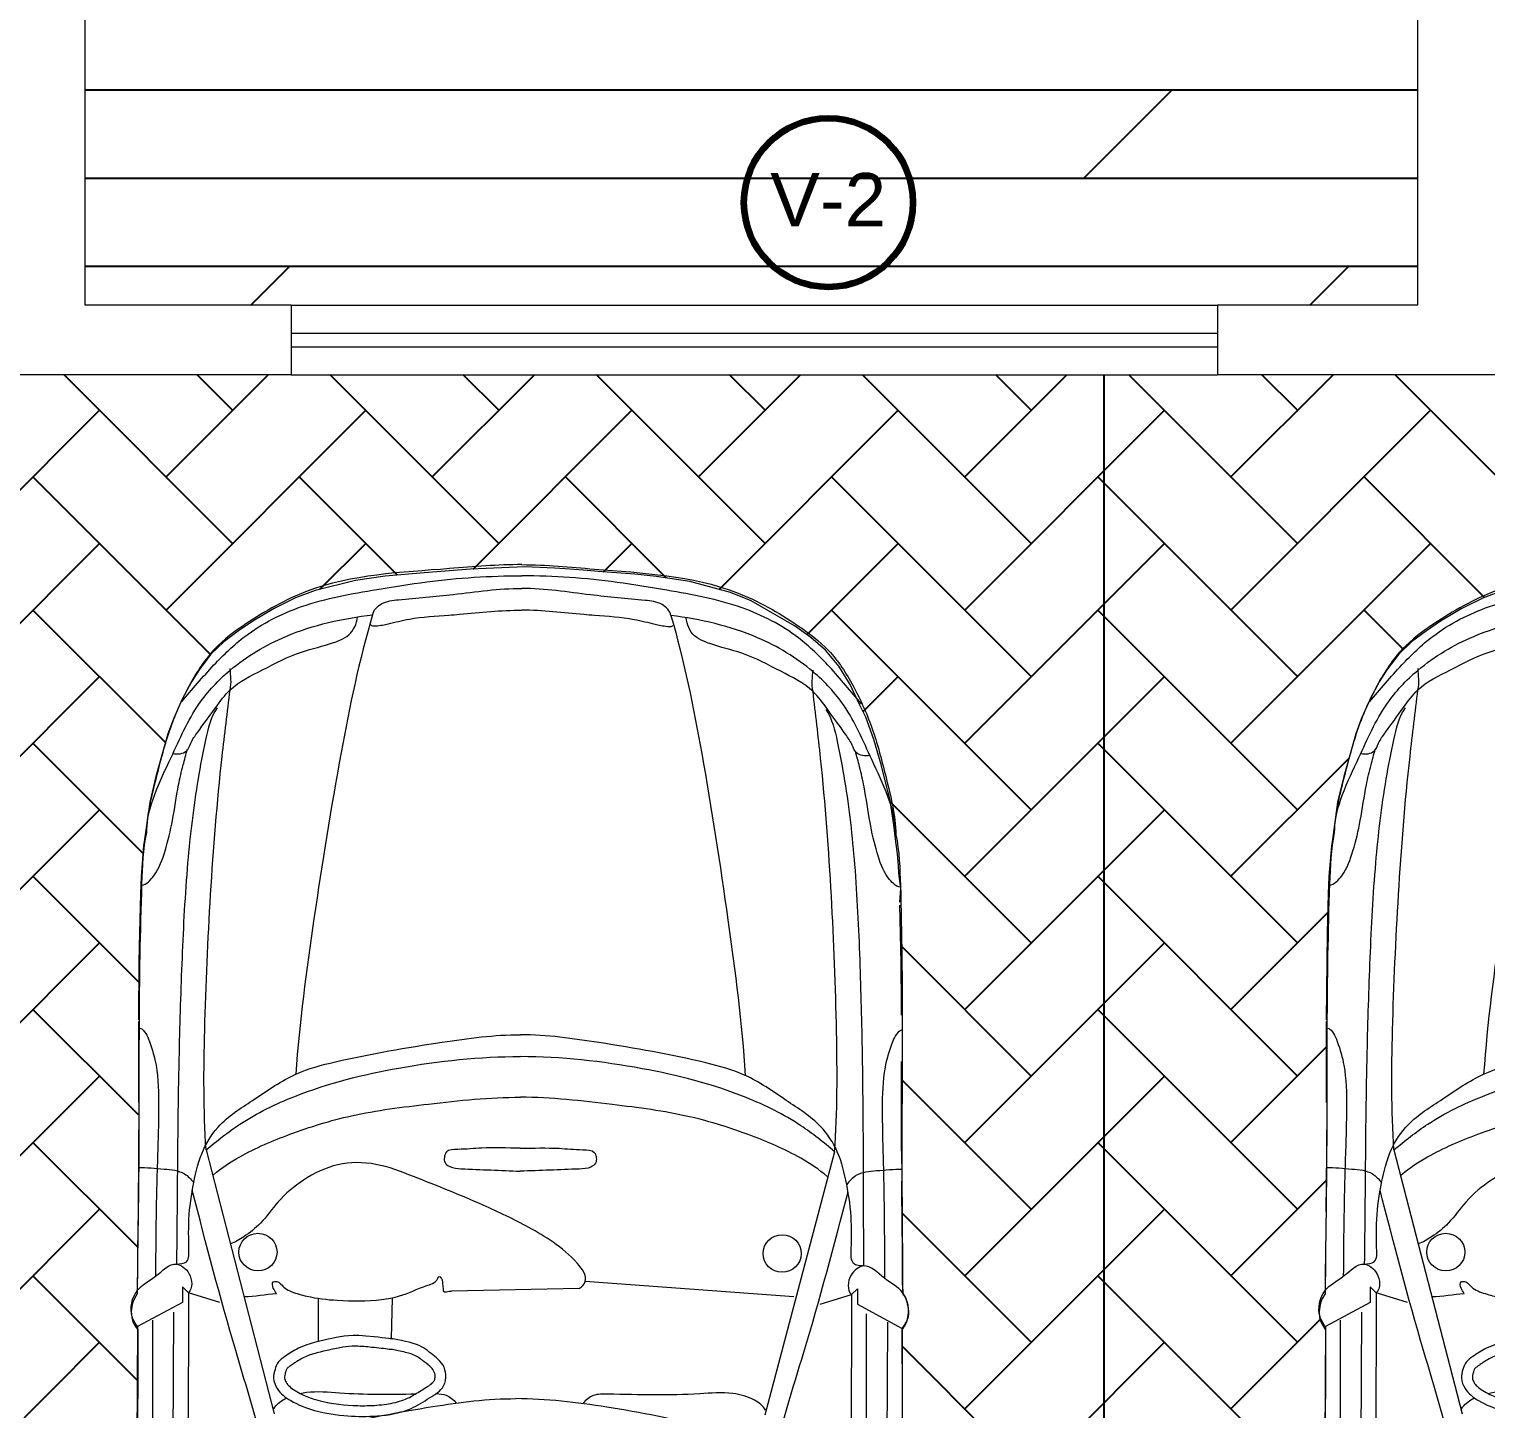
# Model space of a CAD drawing. Header units: millimetres. Extents: x 2204.1 to 2242.3, y 1175.1 to 1221.8.
# Drawn here: x 2213.824 to 2216.969, y 1192.257 to 1195.235 of the extents above; entities that cross this region are included whole.
import ezdxf
from ezdxf.enums import TextEntityAlignment as Align

# ---------------------------------------------------------------- set-up
doc = ezdxf.new("R2010")
doc.units = ezdxf.units.MM
doc.linetypes.add('HIDDEN2', pattern=[0.1875, 0.125, -0.0625])
for name, color, linetype, lineweight in [('01', 1, 'Continuous', 5), ('mobiliario', 2, 'Continuous', 18), ('MURO ALTO', 6, 'Continuous', 18), ('MURO BAJO', 3, 'Continuous', 18), ('VIDRIOS', 124, 'Continuous', 18)]:
    doc.layers.add(name, color=color, linetype=linetype, lineweight=lineweight)
doc.layers.add('muros', color=1, linetype='Continuous')
doc.layers.add('Textura LINEAS', color=253, linetype='HIDDEN2')
doc.styles.add('ROMAND', font='arial.ttf')
doc.styles.get("Standard").update_dxf_attribs({"font": 'arial.ttf'})
doc.dimstyles.new('ARVIM', dxfattribs={"dimscale": 0.12, "dimtxt": 1, "dimasz": 1.25, "dimexe": 0.8, "dimexo": 1, "dimtad": 2, "dimtih": 1, "dimtoh": 1, "dimzin": 4, "dimdsep": 46, "dimtxsty": 'ROMAND', "dimblk": 'ARCHTICK', "dimcen": 0, "dimdle": 1, "dimclrd": 1, "dimclre": 1, "dimclrt": 251, "dimadec": 0, "dimazin": 0, "dimtfac": 1, "dimtix": 1, "dimtmove": 0, "dimatfit": 3, "dimldrblk": 'ARCHTICK', "dimfxl": 1, "dimarcsym": 0})

# ---------------------------------------------------------------- blocks, each defined once
blk = doc.blocks.new('audi a4 p')
at = {"color": 0}
for p, q in [((-0.9039, 0.7586), (-0.8495, 0.8592)), ((-0.8495, 0.8592), (1.2533, 0.8665)), ((-0.864, 0.8261), (0.4209, 0.8224)), ((-0.9255, 0.7452), (-0.9387, 0.7586)), ((-0.9387, 0.7586), (-0.9039, 0.7586)), ((-0.8821, 0.7783), (0.1313, 0.7819)), ((-0.9255, 0.7452), (-0.0605, 0.7452)), ((-0.9039, 0.6747), (-0.9255, 0.7452)), ((-1.2465, 0.7063), (-0.654, 0.5515)), ((-0.9198, 0.6157), (-0.9534, 0.1468)), ((-0.9377, 0.1331), (-0.931, -0.1537)), ((-0.8237, -0.2885), (-0.9145, -0.2865)), ((-0.8177, -0.4527), (-0.9145, -0.4527)), ((-1.2465, -0.7063), (-0.654, -0.5515)), ((-0.9039, -0.6747), (-0.9255, -0.7452)), ((-0.9255, -0.7452), (-0.9387, -0.7586)), ((-0.9255, -0.7452), (-0.0605, -0.7452)), ((-0.9387, -0.7586), (-0.9039, -0.7586)), ((-0.9039, -0.7586), (-0.8495, -0.8592)), ((-0.8821, -0.7783), (0.1313, -0.7819)), ((-0.864, -0.8261), (0.4209, -0.8224)), ((-0.8495, -0.8592), (1.2533, -0.8665))]:
    blk.add_line(p, q, dxfattribs=at)
for centre in [(-1.0174, 0.5892), (-1.0174, -0.5892)]:
    blk.add_ellipse(centre, major_axis=(0, 0.0429), ratio=0.983266, start_param=4.712389, end_param=10.995574, dxfattribs=at)
for points, knots in [([(-1.8411, 0.8532), (-1.843, 0.8416), (-1.8694, 0.8165), (-1.9208, 0.7984), (-1.9903, 0.782), (-2.0554, 0.7736), (-2.1086, 0.7613), (-2.1351, 0.7539), (-2.1469, 0.7508)], [0, 0, 0, 0, 0.034703, 0.0959761, 0.1659336, 0.2471559, 0.2929944, 0.3295918, 0.3295918, 0.3295918, 0.3295918]), ([(-1.9593, 0.8424), (-1.9217, 0.85), (-1.7753, 0.8558), (-1.5245, 0.8588), (-1.2194, 0.8565), (-1.0219, 0.8597), (-0.9301, 0.8603)], [0, 0, 0, 0, 0.114897, 0.437061, 0.754269, 1.029686, 1.029686, 1.029686, 1.029686]), ([(-1.5202, 0.8558), (-1.5153, 0.8445), (-1.4829, 0.8308), (-1.4252, 0.8142), (-1.3261, 0.8122), (-1.1692, 0.818), (-1.0421, 0.8191), (-0.9624, 0.8193)], [0, 0, 0, 0, 0.0364992, 0.0923739, 0.1867837, 0.3273982, 0.5667068, 0.5667068, 0.5667068, 0.5667068]), ([(-1.207, 0.8588), (-1.2068, 0.8394), (-1.2038, 0.8054), (-1.1999, 0.7571), (-1.1805, 0.7402), (-1.1729, 0.7338)], [0, 0, 0, 0, 1.462159, 2.651105, 3.386321, 3.386321, 3.386321, 3.386321]), ([(-0.8495, 0.8592), (-0.8561, 0.8642), (-0.8806, 0.8796), (-0.9352, 0.8679), (-0.9583, 0.8181), (-1.0022, 0.779), (-0.9697, 0.7369), (-0.936, 0.7349), (-0.9255, 0.7452)], [0, 0, 0, 0, 0.024864, 0.0846267, 0.1362471, 0.1900683, 0.2245199, 0.2681841, 0.2681841, 0.2681841, 0.2681841]), ([(-2.5638, 0), (-2.5638, 0.0544), (-2.5483, 0.2153), (-2.5383, 0.4364), (-2.4431, 0.603), (-2.3747, 0.6956), (-2.2904, 0.7497), (-2.1939, 0.7929), (-2.0808, 0.8214), (-2.0025, 0.8415), (-1.9593, 0.8424)], [0, 0, 0, 0, 0.16039, 0.479033, 0.632967, 0.722015, 0.817474, 0.927562, 1.03733, 1.167094, 1.167094, 1.167094, 1.167094]), ([(-1.9593, 0.8424), (-2.0183, 0.8411), (-2.1153, 0.7912), (-2.2431, 0.7372), (-2.3384, 0.6479), (-2.4166, 0.5172), (-2.4421, 0.4019), (-2.4502, 0.3353)], [0, 0, 0, 0, 0.1772572, 0.3124951, 0.4151678, 0.5597243, 0.7575412, 0.7575412, 0.7575412, 0.7575412]), ([(-2.2532, 0.7639), (-2.2814, 0.7403), (-2.3337, 0.6965), (-2.4151, 0.6129), (-2.479, 0.4879), (-2.5039, 0.3456), (-2.5313, 0.181), (-2.5387, 0.0715), (-2.5387, 0)], [0, 0, 0, 0, 0.1095129, 0.2035347, 0.3452507, 0.5161382, 0.6275464, 0.8383798, 0.8383798, 0.8383798, 0.8383798]), ([(-2.1371, 0.7834), (-2.1353, 0.7732), (-2.1369, 0.7516), (-2.164, 0.7432), (-2.1957, 0.7205), (-2.2358, 0.6912), (-2.2923, 0.6505), (-2.3268, 0.5785), (-2.3677, 0.5033), (-2.38, 0.4415), (-2.3938, 0.4062), (-2.4066, 0.3808), (-2.4305, 0.371), (-2.4453, 0.3695)], [0, 0, 0, 0, 0.0304541, 0.0502818, 0.0786089, 0.1479133, 0.1986294, 0.2831705, 0.3780326, 0.4523267, 0.4667809, 0.4902599, 0.5347198, 0.5347198, 0.5347198, 0.5347198]), ([(-2.2402, 0.6841), (-2.2191, 0.6985), (-2.1635, 0.7117), (-2.0478, 0.7335), (-1.8836, 0.7524), (-1.6785, 0.7623), (-1.447, 0.7688), (-1.2177, 0.7709), (-1.0592, 0.7714), (-0.9899, 0.7723)], [0, 0, 0, 0, 0.076148, 0.165903, 0.355672, 0.569871, 0.782325, 1.050047, 1.257936, 1.257936, 1.257936, 1.257936]), ([(-0.9899, 0.7723), (-0.991, 0.7646), (-0.9898, 0.7486), (-1.004, 0.7453), (-1.0087, 0.7444)], [0, 0, 0, 0, 0.02274132, 0.03717479, 0.03717479, 0.03717479, 0.03717479]), ([(-1.0087, 0.7444), (-1.0361, 0.7444), (-1.0913, 0.7471), (-1.1711, 0.7354), (-1.2454, 0.7176), (-1.3144, 0.6721), (-1.3625, 0.5933), (-1.421, 0.5123), (-1.459, 0.367), (-1.4878, 0.1989), (-1.5074, 0.059), (-1.5074, 0)], [0, 0, 0, 0, 0.082256, 0.165174, 0.241383, 0.30939, 0.405348, 0.511507, 0.603349, 0.843635, 1.017671, 1.017671, 1.017671, 1.017671]), ([(0.9721, 0.6897), (0.9562, 0.6775), (0.9206, 0.6527), (0.8443, 0.6376), (0.7596, 0.5997), (0.644, 0.5716), (0.5088, 0.5488), (0.3031, 0.5312), (0.0626, 0.5395), (-0.1671, 0.5374), (-0.3629, 0.5435), (-0.5625, 0.5648), (-0.8317, 0.6525), (-1.0359, 0.7056), (-1.1563, 0.7374)], [0, 0, 0, 0, 0.05975, 0.126928, 0.230034, 0.336675, 0.482225, 0.641324, 0.954906, 1.203173, 1.330375, 1.542773, 1.802261, 2.175545, 2.175545, 2.175545, 2.175545]), ([(-1.2465, 0.7063), (-1.336, 0.7127), (-1.5279, 0.7115), (-1.8226, 0.6992), (-2.0778, 0.68), (-2.2306, 0.6609), (-2.2806, 0.6551)], [0, 0, 0, 0, 0.269375, 0.574535, 0.885339, 1.036319, 1.036319, 1.036319, 1.036319]), ([(-1.2465, 0.7063), (-1.2672, 0.6821), (-1.3159, 0.621), (-1.3863, 0.4771), (-1.4396, 0.264), (-1.4583, 0.0915), (-1.4583, 0)], [0, 0, 0, 0, 0.0947759, 0.2311242, 0.4700259, 0.7400315, 0.7400315, 0.7400315, 0.7400315]), ([(-1.1911, 0.6897), (-1.2066, 0.6716), (-1.2422, 0.6167), (-1.2869, 0.5123), (-1.3311, 0.3708), (-1.3527, 0.196), (-1.367, 0.0691), (-1.367, 0)], [0, 0, 0, 0, 0.0708922, 0.1925846, 0.3348457, 0.5072814, 0.7109928, 0.7109928, 0.7109928, 0.7109928]), ([(-0.6654, 0.5528), (-0.6749, 0.5472), (-0.6928, 0.5238), (-0.7075, 0.4718), (-0.6961, 0.3601), (-0.6996, 0.2589), (-0.7009, 0.1651), (-0.687, 0.1489), (-0.6793, 0.1423)], [0, 0, 0, 0, 0.842998, 2.122875, 3.997599, 9.174838, 10.012722, 10.751336, 10.751336, 10.751336, 10.751336]), ([(-0.5943, 0.5339), (-0.6034, 0.4964), (-0.6368, 0.3857), (-0.6729, 0.205), (-0.6896, 0.0597), (-0.6896, -0.0089)], [0, 0, 0, 0, 0.1139079, 0.3411539, 0.543502, 0.543502, 0.543502, 0.543502]), ([(-2.4502, 0.3353), (-2.3486, 0.3652), (-2.1206, 0.4115), (-1.7759, 0.4653), (-1.5343, 0.4973), (-1.4175, 0.5052)], [0, 0, 0, 0, 0.317374, 0.69576, 1.04714, 1.04714, 1.04714, 1.04714]), ([(-2.4502, 0.3353), (-2.4606, 0.3336), (-2.4803, 0.3142), (-2.4874, 0.2488), (-2.4956, 0.144), (-2.5105, 0.0517), (-2.5105, 0)], [0, 0, 0, 0, 0.0314754, 0.0702057, 0.1915753, 0.3439346, 0.3439346, 0.3439346, 0.3439346]), ([(-2.4283, 0.3397), (-2.4247, 0.3384), (-2.4254, 0.32), (-2.4313, 0.295), (-2.4451, 0.2385), (-2.4483, 0.1855), (-2.4548, 0.1012), (-2.4615, 0.0467), (-2.4615, 0)], [0, 0, 0, 0, 0.0114788, 0.0403472, 0.0875838, 0.1755608, 0.1991501, 0.3369659, 0.3369659, 0.3369659, 0.3369659]), ([(-1.2526, 0), (-1.2526, 0.0291), (-1.2546, 0.0775), (-1.2488, 0.1288), (-1.2497, 0.166), (-1.2318, 0.1715), (-1.2182, 0.1708), (-1.207, 0.1551), (-1.2046, 0.0968), (-1.2023, 0.0443), (-1.2009, 0)], [0, 0, 0, 0, 0.0857277, 0.1381048, 0.1641986, 0.1769751, 0.1890325, 0.2028129, 0.2286049, 0.3592554, 0.3592554, 0.3592554, 0.3592554]), ([(-0.9377, 0.1331), (-0.9403, 0.1396), (-0.9607, 0.1561), (-1.0047, 0.1216), (-1.0408, 0.0785), (-1.0836, 0.0049), (-1.1333, -0.0991), (-1.1784, -0.2149), (-1.2202, -0.3221), (-1.2208, -0.4117), (-1.1835, -0.4865), (-1.1356, -0.5435), (-1.0838, -0.5787), (-1.0541, -0.616), (-1.039, -0.6407), (-1.0359, -0.6513)], [0, 0, 0, 0, 0.527288, 1.647451, 3.487558, 5.099073, 7.968657, 12.238313, 14.475187, 16.613757, 18.744202, 20.639343, 22.223389, 23.452731, 24.286529, 24.286529, 24.286529, 24.286529]), ([(-2.5638, 0), (-2.5638, -0.0544), (-2.5483, -0.2153), (-2.5383, -0.4364), (-2.4431, -0.603), (-2.3747, -0.6956), (-2.2904, -0.7497), (-2.1939, -0.7929), (-2.0808, -0.8214), (-2.0025, -0.8415), (-1.9593, -0.8424)], [0, 0, 0, 0, 0.16039, 0.479033, 0.632967, 0.722015, 0.817474, 0.927562, 1.03733, 1.167094, 1.167094, 1.167094, 1.167094]), ([(-2.2532, -0.7639), (-2.2814, -0.7403), (-2.3337, -0.6965), (-2.4151, -0.6129), (-2.479, -0.4879), (-2.5039, -0.3456), (-2.5313, -0.181), (-2.5387, -0.0715), (-2.5387, 0)], [0, 0, 0, 0, 0.1095129, 0.2035347, 0.3452507, 0.5161382, 0.6275464, 0.8383798, 0.8383798, 0.8383798, 0.8383798]), ([(-2.4502, -0.3353), (-2.4606, -0.3336), (-2.4803, -0.3142), (-2.4874, -0.2488), (-2.4956, -0.144), (-2.5105, -0.0517), (-2.5105, 0)], [0, 0, 0, 0, 0.0314754, 0.0702057, 0.1915753, 0.3439346, 0.3439346, 0.3439346, 0.3439346]), ([(-2.4283, -0.3397), (-2.4247, -0.3384), (-2.4254, -0.32), (-2.4313, -0.295), (-2.4451, -0.2385), (-2.4483, -0.1855), (-2.4548, -0.1012), (-2.4615, -0.0467), (-2.4615, 0)], [0, 0, 0, 0, 0.0114788, 0.0403472, 0.0875838, 0.1755608, 0.1991501, 0.3369659, 0.3369659, 0.3369659, 0.3369659]), ([(-1.0087, -0.7444), (-1.0361, -0.7444), (-1.0913, -0.7471), (-1.1711, -0.7354), (-1.2454, -0.7176), (-1.3144, -0.6721), (-1.3625, -0.5933), (-1.421, -0.5123), (-1.459, -0.367), (-1.4878, -0.1989), (-1.5074, -0.059), (-1.5074, 0)], [0, 0, 0, 0, 0.082256, 0.165174, 0.241383, 0.30939, 0.405348, 0.511507, 0.603349, 0.843635, 1.017671, 1.017671, 1.017671, 1.017671]), ([(-1.2465, -0.7063), (-1.2672, -0.6821), (-1.3159, -0.621), (-1.3863, -0.4771), (-1.4396, -0.264), (-1.4583, -0.0915), (-1.4583, 0)], [0, 0, 0, 0, 0.0947759, 0.2311242, 0.4700259, 0.7400315, 0.7400315, 0.7400315, 0.7400315]), ([(-1.1911, -0.6897), (-1.2066, -0.6716), (-1.2422, -0.6167), (-1.2869, -0.5123), (-1.3311, -0.3708), (-1.3527, -0.196), (-1.367, -0.0691), (-1.367, 0)], [0, 0, 0, 0, 0.0708922, 0.1925846, 0.3348457, 0.5072814, 0.7109928, 0.7109928, 0.7109928, 0.7109928]), ([(-1.2526, 0), (-1.2526, -0.0291), (-1.2546, -0.0775), (-1.2488, -0.1288), (-1.2497, -0.166), (-1.2318, -0.1715), (-1.2182, -0.1708), (-1.207, -0.1551), (-1.2046, -0.0968), (-1.2023, -0.0443), (-1.2009, 0)], [0, 0, 0, 0, 0.0857277, 0.1381048, 0.1641986, 0.1769751, 0.1890325, 0.2028129, 0.2286049, 0.3592554, 0.3592554, 0.3592554, 0.3592554]), ([(-0.5943, -0.5339), (-0.6034, -0.4964), (-0.637, -0.3858), (-0.6709, -0.2107), (-0.6896, -0.0716), (-0.6896, -0.0089)], [0, 0, 0, 0, 0.1139079, 0.3411539, 0.5260188, 0.5260188, 0.5260188, 0.5260188]), ([(-0.9246, -0.5473), (-0.9285, -0.5498), (-0.9348, -0.555), (-0.9508, -0.5585), (-0.9518, -0.5492), (-0.9506, -0.543), (-0.9448, -0.5358), (-0.9348, -0.5277), (-0.9259, -0.5073), (-0.9148, -0.4685), (-0.9075, -0.4005), (-0.9077, -0.3303), (-0.9192, -0.2625), (-0.9408, -0.2221), (-0.9488, -0.1891), (-0.9654, -0.1821), (-0.9599, -0.1768), (-0.9536, -0.1736), (-0.945, -0.1745), (-0.9379, -0.1721), (-0.9257, -0.1747), (-0.9309, -0.16), (-0.931, -0.1537)], [0, 0, 0, 0, 0.0138597, 0.0278304, 0.0329137, 0.0379971, 0.0465756, 0.0592704, 0.0762214, 0.1105991, 0.1789801, 0.2766959, 0.3173629, 0.3800771, 0.4110544, 0.4160421, 0.4210284, 0.4277212, 0.4387433, 0.4448131, 0.4508005, 0.4694463, 0.4694463, 0.4694463, 0.4694463]), ([(-0.7004, -0.1877), (-0.7003, -0.1799), (-0.6986, -0.1624), (-0.687, -0.1489), (-0.6793, -0.1423)], [9.436432, 9.436432, 9.436432, 9.436432, 10.012722, 10.751336, 10.751336, 10.751336, 10.751336]), ([(-0.8237, -0.2885), (-0.8261, -0.3017), (-0.8143, -0.2291), (-0.7974, -0.2089), (-0.7717, -0.1732), (-0.7424, -0.1637), (-0.7108, -0.1695), (-0.6898, -0.2049), (-0.6593, -0.2508), (-0.6482, -0.3162), (-0.6487, -0.3891), (-0.6581, -0.4558), (-0.6789, -0.5106), (-0.7046, -0.5443), (-0.7325, -0.5553), (-0.753, -0.5507), (-0.7716, -0.5441), (-0.7859, -0.5231), (-0.8109, -0.4874), (-0.8259, -0.4076), (-0.8351, -0.3761), (-0.8214, -0.2758), (-0.8237, -0.2885)], [0, 0, 0, 0, 0.03969, 0.089634, 0.13125, 0.1542862, 0.1797268, 0.2207266, 0.2680991, 0.3447665, 0.4095645, 0.4843001, 0.541515, 0.5817687, 0.6060665, 0.6262474, 0.6436722, 0.6634686, 0.6988791, 0.7758465, 0.8696394, 0.907731, 0.907731, 0.907731, 0.907731]), ([(-0.799, -0.2864), (-0.7983, -0.2826), (-0.7974, -0.2779), (-0.7953, -0.2677), (-0.7941, -0.262), (-0.7905, -0.2468), (-0.7882, -0.2404), (-0.7841, -0.2313), (-0.7823, -0.2285), (-0.7781, -0.2228), (-0.7767, -0.2209), (-0.7708, -0.2131), (-0.7664, -0.2072), (-0.7596, -0.1996), (-0.7571, -0.1972), (-0.7527, -0.1939), (-0.751, -0.1929), (-0.747, -0.1912), (-0.745, -0.1907), (-0.7394, -0.1899), (-0.7355, -0.1902), (-0.7313, -0.1914), (-0.7303, -0.1919), (-0.7278, -0.1932), (-0.726, -0.1947), (-0.7215, -0.1997), (-0.7189, -0.2033), (-0.7135, -0.2117), (-0.7104, -0.2168), (-0.7045, -0.2261), (-0.7017, -0.2305), (-0.6956, -0.2408), (-0.6924, -0.2465), (-0.6871, -0.2577), (-0.6849, -0.2635), (-0.6811, -0.276), (-0.6795, -0.2826), (-0.6756, -0.3028), (-0.6741, -0.3173), (-0.6727, -0.346), (-0.6727, -0.3603), (-0.6749, -0.4034), (-0.6787, -0.4322), (-0.6895, -0.4694), (-0.6933, -0.4796), (-0.7004, -0.4946), (-0.7033, -0.5), (-0.7094, -0.5098), (-0.7126, -0.5142), (-0.7189, -0.5208), (-0.7218, -0.5232), (-0.7281, -0.5269), (-0.7313, -0.5281), (-0.735, -0.5287), (-0.736, -0.5288), (-0.7392, -0.5285), (-0.7413, -0.5281), (-0.746, -0.5269), (-0.7489, -0.5261), (-0.753, -0.5247), (-0.7544, -0.524), (-0.7556, -0.5233), (-0.7557, -0.5232), (-0.7566, -0.5224), (-0.7572, -0.5218), (-0.7591, -0.5194), (-0.7607, -0.5172), (-0.7642, -0.5121), (-0.7659, -0.5097), (-0.769, -0.5052), (-0.7704, -0.503), (-0.7747, -0.4965), (-0.7772, -0.4924), (-0.7815, -0.4841), (-0.7834, -0.4798), (-0.787, -0.4704), (-0.7886, -0.4653), (-0.7931, -0.4499), (-0.7955, -0.4391), (-0.799, -0.4229), (-0.8002, -0.417), (-0.8025, -0.4065), (-0.8034, -0.402), (-0.8057, -0.389), (-0.8066, -0.3808), (-0.8063, -0.3627), (-0.8061, -0.3569), (-0.8052, -0.3449), (-0.8047, -0.3391), (-0.8028, -0.3195), (-0.8007, -0.3028), (-0.7994, -0.2919), (-0.7993, -0.2904), (-0.7991, -0.2884), (-0.7991, -0.2879), (-0.799, -0.2869), (-0.799, -0.2867), (-0.799, -0.2864)], [0.497033, 0.497033, 0.497033, 0.497033, 0.723444, 0.723444, 0.974636, 0.974636, 1.50964, 1.50964, 2.044645, 2.044645, 2.271061, 2.271061, 2.862376, 2.862376, 3.217654, 3.217654, 3.537253, 3.537253, 3.856852, 3.856852, 4.368613, 4.368613, 4.584627, 4.584627, 4.99269, 4.99269, 5.400753, 5.400753, 5.808816, 5.808816, 6.216879, 6.216879, 6.778716, 6.778716, 7.350371, 7.350371, 7.922025, 7.922025, 9.065335, 9.065335, 10.208644, 10.208644, 12.495263, 12.495263, 13.409896, 13.409896, 13.929088, 13.929088, 14.44828, 14.44828, 14.909885, 14.909885, 15.371489, 15.371489, 15.62524, 15.62524, 15.87899, 15.87899, 16.120875, 16.120875, 16.36276, 16.36276, 16.51635, 16.51635, 16.669941, 16.669941, 16.921521, 16.921521, 17.136676, 17.136676, 17.351831, 17.351831, 17.782142, 17.782142, 18.204974, 18.204974, 18.627807, 18.627807, 19.473473, 19.473473, 19.978923, 19.978923, 20.484372, 20.484372, 21.475119, 21.475119, 21.859144, 21.859144, 22.162884, 22.162884, 22.770362, 22.770362, 22.900493, 22.900493, 22.951221, 22.951221, 22.964298, 22.964298, 22.964298, 22.964298]), ([(-0.7002, -0.494), (-0.7013, -0.4892), (-0.7063, -0.4597), (-0.6973, -0.3718), (-0.6986, -0.292), (-0.6997, -0.2339)], [1.749253, 1.749253, 1.749253, 1.749253, 2.122875, 3.997599, 8.307432, 8.307432, 8.307432, 8.307432]), ([(-1.9593, -0.8424), (-2.0183, -0.8411), (-2.1153, -0.7912), (-2.2431, -0.7372), (-2.3384, -0.6479), (-2.4166, -0.5172), (-2.4421, -0.4019), (-2.4502, -0.3353)], [0, 0, 0, 0, 0.1772572, 0.3124951, 0.4151678, 0.5597243, 0.7575412, 0.7575412, 0.7575412, 0.7575412]), ([(-2.4502, -0.3353), (-2.3486, -0.3652), (-2.1206, -0.4115), (-1.7759, -0.4653), (-1.5343, -0.4973), (-1.4175, -0.5052)], [0, 0, 0, 0, 0.317374, 0.69576, 1.04714, 1.04714, 1.04714, 1.04714]), ([(-2.1371, -0.7834), (-2.1353, -0.7732), (-2.1369, -0.7516), (-2.164, -0.7432), (-2.1957, -0.7205), (-2.2358, -0.6912), (-2.2923, -0.6505), (-2.3268, -0.5785), (-2.3677, -0.5033), (-2.38, -0.4415), (-2.3938, -0.4062), (-2.4066, -0.3808), (-2.4305, -0.371), (-2.4453, -0.3695)], [0, 0, 0, 0, 0.0304541, 0.0502818, 0.0786089, 0.1479133, 0.1986294, 0.2831705, 0.3780326, 0.4523267, 0.4667809, 0.4902599, 0.5347198, 0.5347198, 0.5347198, 0.5347198]), ([(-0.6654, -0.5528), (-0.6749, -0.5472), (-0.683, -0.5366), (-0.6891, -0.5251), (-0.6898, -0.5237)], [0, 0, 0, 0, 0.8429982, 0.9626806, 0.9626806, 0.9626806, 0.9626806]), ([(0.9721, -0.6897), (0.9562, -0.6775), (0.9206, -0.6527), (0.8443, -0.6376), (0.7596, -0.5997), (0.644, -0.5716), (0.5088, -0.5488), (0.3031, -0.5312), (0.0626, -0.5395), (-0.1671, -0.5374), (-0.3629, -0.5435), (-0.5625, -0.5648), (-0.8317, -0.6525), (-1.0359, -0.7056), (-1.1563, -0.7374)], [0, 0, 0, 0, 0.05975, 0.126928, 0.230034, 0.336675, 0.482225, 0.641324, 0.954906, 1.203173, 1.330375, 1.542773, 1.802261, 2.175545, 2.175545, 2.175545, 2.175545]), ([(-1.2465, -0.7063), (-1.336, -0.7127), (-1.5279, -0.7115), (-1.8226, -0.6992), (-2.0778, -0.68), (-2.2306, -0.6609), (-2.2806, -0.6551)], [0, 0, 0, 0, 0.269375, 0.574535, 0.885339, 1.036319, 1.036319, 1.036319, 1.036319]), ([(-2.2402, -0.6841), (-2.2191, -0.6985), (-2.1635, -0.7117), (-2.0478, -0.7335), (-1.8836, -0.7524), (-1.6785, -0.7623), (-1.447, -0.7688), (-1.2177, -0.7709), (-1.0592, -0.7714), (-0.9899, -0.7723)], [0, 0, 0, 0, 0.076148, 0.165903, 0.355672, 0.569871, 0.782325, 1.050047, 1.257936, 1.257936, 1.257936, 1.257936]), ([(-1.8411, -0.8532), (-1.843, -0.8416), (-1.8694, -0.8165), (-1.9208, -0.7984), (-1.9903, -0.782), (-2.0554, -0.7736), (-2.1086, -0.7613), (-2.1351, -0.7539), (-2.1469, -0.7508)], [0, 0, 0, 0, 0.034703, 0.0959761, 0.1659336, 0.2471559, 0.2929944, 0.3295918, 0.3295918, 0.3295918, 0.3295918]), ([(-1.207, -0.8588), (-1.2068, -0.8394), (-1.2038, -0.8054), (-1.1999, -0.7571), (-1.1805, -0.7402), (-1.1729, -0.7338)], [0, 0, 0, 0, 1.462159, 2.651105, 3.386321, 3.386321, 3.386321, 3.386321]), ([(-0.9899, -0.7723), (-0.991, -0.7646), (-0.9898, -0.7486), (-1.004, -0.7453), (-1.0087, -0.7444)], [0, 0, 0, 0, 0.02274132, 0.03717479, 0.03717479, 0.03717479, 0.03717479]), ([(-0.8495, -0.8592), (-0.8561, -0.8642), (-0.8806, -0.8796), (-0.9352, -0.8679), (-0.9583, -0.8181), (-1.0022, -0.779), (-0.9697, -0.7369), (-0.936, -0.7349), (-0.9255, -0.7452)], [0, 0, 0, 0, 0.024864, 0.0846267, 0.1362471, 0.1900683, 0.2245199, 0.2681841, 0.2681841, 0.2681841, 0.2681841]), ([(-1.5202, -0.8558), (-1.5153, -0.8445), (-1.4829, -0.8308), (-1.4252, -0.8142), (-1.3261, -0.8122), (-1.1692, -0.818), (-1.0421, -0.8191), (-0.9624, -0.8193)], [0, 0, 0, 0, 0.0364992, 0.0923739, 0.1867837, 0.3273982, 0.5667068, 0.5667068, 0.5667068, 0.5667068]), ([(-1.9593, -0.8424), (-1.9217, -0.85), (-1.7753, -0.8558), (-1.5245, -0.8588), (-1.2194, -0.8565), (-1.0219, -0.8597), (-0.9301, -0.8603)], [0, 0, 0, 0, 0.114897, 0.437061, 0.754269, 1.029686, 1.029686, 1.029686, 1.029686])]:
    blk.add_open_spline(points, degree=3, knots=knots, dxfattribs=at)
for points in [[(-2.2806, 0.6551), (-2.296, 0.6512), (-2.3125, 0.6541), (-2.3284, 0.6551)], [(-0.9176, -0.6203), (-0.9161, -0.5959), (-0.9239, -0.5717), (-0.9246, -0.5473)], [(-2.2806, -0.6551), (-2.296, -0.6512), (-2.3125, -0.6541), (-2.3284, -0.6551)]]:
    blk.add_open_spline(points, degree=3, dxfattribs=at)
blk = doc.blocks.new('_ARCHTICK')
at = {"color": 0, "linetype": 'ByBlock', "const_width": 0.15}
blk.add_lwpolyline([(-0.5, -0.5), (0.5, 0.5)], dxfattribs=at)
blk = doc.blocks.new('*D51')
at = {"layer": 'DEFPOINTS', "color": 0, "transparency": 16777216}
for p in [(2217.9561, 1194.6385), (2209.2676, 1194.4885), (2217.9561, 1194.4885)]:
    blk.add_point(p, dxfattribs=at)
at = {"layer": 'muros', "color": 1, "lineweight": -2, "transparency": 16777216}
for p, q in [((2209.2676, 1194.6385), (2209.2676, 1194.7885)), ((2209.2796, 1194.6385), (2209.1716, 1194.6385)), ((2209.2676, 1194.6385), (2209.2676, 1194.4885)), ((2209.2796, 1194.4885), (2209.1716, 1194.4885)), ((2209.2676, 1194.4885), (2209.2676, 1194.3385))]:
    blk.add_line(p, q, dxfattribs=at)
at = {"layer": 'muros', "color": 1, "lineweight": -2, "transparency": 16777216, "xscale": 0.15, "yscale": 0.15, "zscale": 0.15}
for p, rotation in [((2209.2676, 1194.6385), 270), ((2209.2676, 1194.4885), 90)]:
    blk.add_blockref('_ARCHTICK', p, dxfattribs=dict(at, rotation=rotation))
at = {"layer": 'muros', "color": 251, "lineweight": 200, "transparency": 16777216, "insert": (2209.087, 1194.5635), "char_height": 0.12, "attachment_point": 5, "style": 'ROMAND'}
blk.add_mtext('.15', dxfattribs=at)
blk = doc.blocks.new('*D191')
at = {"layer": 'DEFPOINTS', "color": 0, "transparency": 16777216}
for p in [(2217.9561, 1194.6385), (2209.2676, 1194.4885), (2217.9561, 1194.4885)]:
    blk.add_point(p, dxfattribs=at)
at = {"layer": 'muros', "color": 1, "lineweight": -2, "transparency": 16777216}
for p, q in [((2209.2676, 1194.6385), (2209.2676, 1194.7885)), ((2209.2796, 1194.6385), (2209.1716, 1194.6385)), ((2209.2676, 1194.6385), (2209.2676, 1194.4885)), ((2209.2796, 1194.4885), (2209.1716, 1194.4885)), ((2209.2676, 1194.4885), (2209.2676, 1194.3385))]:
    blk.add_line(p, q, dxfattribs=at)
at = {"layer": 'muros', "color": 1, "lineweight": -2, "transparency": 16777216, "xscale": 0.15, "yscale": 0.15, "zscale": 0.15}
for p, rotation in [((2209.2676, 1194.6385), 270), ((2209.2676, 1194.4885), 90)]:
    blk.add_blockref('_ARCHTICK', p, dxfattribs=dict(at, rotation=rotation))
at = {"layer": 'muros', "color": 251, "lineweight": 200, "transparency": 16777216, "insert": (2209.087, 1194.5635), "char_height": 0.12, "attachment_point": 5, "style": 'ROMAND'}
blk.add_mtext('.15', dxfattribs=at)

msp = doc.modelspace()

# ---------------------------------------------------------------- linework, layer by layer
at = {"layer": '01', "linetype": 'HIDDEN2'}
for points in [[(2215.71, 1192.1883), (2215.7096, 1192.2989), (2215.7093, 1192.4077), (2215.7092, 1192.4274), (2215.7157, 1192.4369), (2215.7186, 1192.4426), (2215.7227, 1192.4561), (2215.7232, 1192.4608), (2215.7233, 1192.4673), (2215.7229, 1192.473), (2215.7199, 1192.4865), (2215.7173, 1192.493), (2215.7144, 1192.4987), (2215.7121, 1192.5022), (2215.7103, 1192.5048), (2215.71, 1192.5432), (2215.7098, 1192.5633), (2215.7095, 1192.5947), (2215.7088, 1192.6615), (2215.7082, 1192.7255), (2215.7089, 1192.7708), (2215.7077, 1192.8267), (2215.7077, 1192.8812), (2215.7077, 1193.1279), (2215.7068, 1193.219), (2215.7041, 1193.3501), (2215.7059, 1193.3796), (2215.7019, 1193.4126), (2215.701, 1193.4296), (2215.6989, 1193.4547), (2215.6955, 1193.4802), (2215.6925, 1193.5047), (2215.6911, 1193.5173), (2215.6827, 1193.5699), (2215.6782, 1193.5891), (2215.6635, 1193.6475), (2215.6481, 1193.7013), (2215.6305, 1193.7498), (2215.6177, 1193.7757), (2215.5966, 1193.8198), (2215.5719, 1193.8592), (2215.5431, 1193.8939), (2215.5119, 1193.9212), (2215.4763, 1193.9467), (2215.3828, 1194.0003), (2215.3382, 1194.0188), (2215.2504, 1194.0422), (2215.1785, 1194.053), (2215.1316, 1194.0578), (2215.062, 1194.0633), (2215.0204, 1194.0666), (2214.9815, 1194.0697), (2214.9584, 1194.0713), (2214.8943, 1194.074), (2214.7767, 1194.0689), (2214.6773, 1194.0611), (2214.5931, 1194.0535), (2214.529, 1194.0444), (2214.4419, 1194.023), (2214.3994, 1194.0068), (2214.3529, 1193.984), (2214.3068, 1193.9566), (2214.2761, 1193.9361), (2214.2443, 1193.9118), (2214.2165, 1193.8851), (2214.1909, 1193.8518), (2214.1745, 1193.8254), (2214.1546, 1193.788), (2214.1364, 1193.7475), (2214.1237, 1193.7133), (2214.0978, 1193.6217), (2214.0844, 1193.5662), (2214.0733, 1193.4853), (2214.0711, 1193.4714), (2214.0656, 1193.4055), (2214.0643, 1193.3683), (2214.0622, 1193.2843), (2214.0611, 1193.2214), (2214.0601, 1193.0924), (2214.06, 1193.0428), (2214.0602, 1192.859), (2214.0602, 1192.8075), (2214.0591, 1192.6631), (2214.0582, 1192.5764), (2214.0576, 1192.5048), (2214.0515, 1192.495), (2214.0481, 1192.4866), (2214.0467, 1192.4819), (2214.0445, 1192.4666), (2214.0456, 1192.4538), (2214.049, 1192.4432), (2214.049, 1192.4432), (2214.0537, 1192.4345), (2214.0587, 1192.4274), (2214.0584, 1192.3396), (2214.0576, 1192.1057)], [(2217.0065, 1194.023), (2216.964, 1194.0068), (2216.9175, 1193.984), (2216.8714, 1193.9566), (2216.8407, 1193.9361), (2216.8089, 1193.9118), (2216.7811, 1193.8851), (2216.7554, 1193.8518), (2216.7391, 1193.8254), (2216.7192, 1193.788), (2216.701, 1193.7475), (2216.6883, 1193.7133), (2216.6624, 1193.6217), (2216.6489, 1193.5662), (2216.6379, 1193.4853), (2216.6357, 1193.4714), (2216.6302, 1193.4055), (2216.6289, 1193.3683), (2216.6268, 1193.2843), (2216.6257, 1193.2214), (2216.6247, 1193.0924), (2216.6246, 1193.0428), (2216.6248, 1192.859), (2216.6248, 1192.8075), (2216.6237, 1192.6631), (2216.6228, 1192.5764), (2216.6222, 1192.5048), (2216.6161, 1192.495), (2216.6127, 1192.4866), (2216.6113, 1192.4819), (2216.6091, 1192.4666), (2216.6102, 1192.4538), (2216.6136, 1192.4432), (2216.6136, 1192.4432), (2216.6183, 1192.4345), (2216.6233, 1192.4274), (2216.623, 1192.3396), (2216.6222, 1192.1057)]]:
    msp.add_lwpolyline(points, dxfattribs=at)
at = {"layer": 'MURO ALTO'}
for p, q in [((2216.8219, 1197.6389), (2216.8219, 1194.6384)), ((2213.9453, 1194.6384), (2213.9453, 1197.4889)), ((2214.39, 1194.6384), (2213.9453, 1194.6384)), ((2214.39, 1194.6384), (2214.39, 1194.4885)), ((2216.8219, 1194.6384), (2216.39, 1194.6385)), ((2216.39, 1194.6385), (2216.39, 1194.4885)), ((2214.39, 1194.4885), (2213.3966, 1194.4885)), ((2217.068, 1194.4885), (2216.39, 1194.4885))]:
    msp.add_line(p, q, dxfattribs=at)
at = {"layer": 'MURO BAJO'}
for p, q in [((2214.39, 1194.6384), (2216.39, 1194.6385)), ((2214.39, 1194.4885), (2216.39, 1194.4885))]:
    msp.add_line(p, q, dxfattribs=at)
at = {"layer": 'muros', "lineweight": 200}
msp.add_circle((2215.5498, 1194.8602), 0.1824, dxfattribs=at)
at = {"layer": 'Textura LINEAS', "linetype": 'ByBlock'}
for p, q in [((2213.9453, 1195.1037), (2216.8219, 1195.1037)), ((2216.1017, 1194.9133), (2216.2922, 1195.1038)), ((2213.9453, 1194.9132), (2216.8219, 1194.9132)), ((2213.9453, 1194.7227), (2216.8219, 1194.7227)), ((2214.3029, 1194.6385), (2214.3872, 1194.7228)), ((2216.5889, 1194.6385), (2216.6732, 1194.7228))]:
    msp.add_line(p, q, dxfattribs=at)
at = {"layer": 'Textura LINEAS', "color": 8, "linetype": 'Continuous', "ltscale": 8}
for p, q in [((2214.2635, 1194.1244), (2213.8994, 1194.4885)), ((2214.1198, 1194.2681), (2214.3402, 1194.4885)), ((2214.2635, 1194.4118), (2214.1868, 1194.4885)), ((2214.8382, 1194.1244), (2214.4741, 1194.4885)), ((2214.6945, 1194.2681), (2214.915, 1194.4885)), ((2214.8382, 1194.4118), (2214.7615, 1194.4885)), ((2215.413, 1194.1244), (2215.0489, 1194.4885)), ((2215.2693, 1194.2681), (2215.4897, 1194.4885)), ((2215.413, 1194.4118), (2215.3362, 1194.4885)), ((2215.9877, 1194.1244), (2215.6236, 1194.4885)), ((2215.844, 1194.2681), (2216.0644, 1194.4885)), ((2215.9877, 1194.4118), (2215.911, 1194.4885)), ((2216.1451, 1189.6385), (2216.1451, 1194.4885)), ((2216.5624, 1194.1244), (2216.1983, 1194.4885)), ((2216.4188, 1194.2681), (2216.6392, 1194.4885)), ((2216.5624, 1194.4118), (2216.4857, 1194.4885)), ((2217.1372, 1194.1244), (2216.7731, 1194.4885)), ((2213.5451, 1193.9807), (2213.9761, 1194.4118)), ((2214.1198, 1193.9807), (2214.5509, 1194.4118)), ((2214.783, 1194.0692), (2215.1256, 1194.4118)), ((2215.3138, 1194.0253), (2215.7003, 1194.4118)), ((2215.844, 1193.9807), (2216.2751, 1194.4118)), ((2216.4188, 1193.9807), (2216.8498, 1194.4118)), ((2214.216, 1193.8845), (2213.8324, 1194.2681)), ((2214.6194, 1194.0559), (2214.4072, 1194.2681)), ((2215.2002, 1194.0498), (2214.9819, 1194.2681)), ((2215.9877, 1193.837), (2215.5566, 1194.2681)), ((2216.5624, 1193.837), (2216.1314, 1194.2681)), ((2216.9665, 1194.0077), (2216.7061, 1194.2681)), ((2213.5451, 1193.6933), (2213.9761, 1194.1244)), ((2214.4519, 1194.0254), (2214.5509, 1194.1244)), ((2215.0643, 1194.0631), (2215.1256, 1194.1244)), ((2215.5033, 1193.9274), (2215.7003, 1194.1244)), ((2215.844, 1193.6933), (2216.2751, 1194.1244)), ((2216.4188, 1193.6933), (2216.8498, 1194.1244)), ((2214.1184, 1193.6947), (2213.8324, 1193.9807)), ((2215.9877, 1193.5497), (2215.5566, 1193.9807)), ((2216.5624, 1193.5497), (2216.1314, 1193.9807)), ((2216.7916, 1193.8952), (2216.7061, 1193.9807)), ((2213.5451, 1193.406), (2213.9761, 1193.837)), ((2215.6247, 1193.7614), (2215.7003, 1193.837)), ((2215.844, 1193.406), (2216.2751, 1193.837)), ((2214.0698, 1193.456), (2213.8324, 1193.6933)), ((2216.5624, 1193.2623), (2216.1314, 1193.6933)), ((2216.4188, 1193.406), (2216.6737, 1193.661)), ((2213.5451, 1193.1186), (2213.9761, 1193.5497)), ((2215.9877, 1193.2623), (2215.6832, 1193.5668)), ((2215.844, 1193.1186), (2216.2751, 1193.5497)), ((2214.0608, 1193.1776), (2213.8324, 1193.406)), ((2216.5624, 1192.9749), (2216.1314, 1193.406)), ((2216.4188, 1193.1186), (2216.6279, 1193.3278)), ((2213.5451, 1192.8312), (2213.9761, 1193.2623)), ((2215.844, 1192.8312), (2216.2751, 1193.2623)), ((2215.9877, 1192.9749), (2215.706, 1193.2566)), ((2214.0602, 1192.8909), (2213.8324, 1193.1186)), ((2216.5624, 1192.6876), (2216.1314, 1193.1186)), ((2216.4188, 1192.8312), (2216.6246, 1193.0371)), ((2213.5451, 1192.5439), (2213.9761, 1192.9749)), ((2215.9877, 1192.6876), (2215.7077, 1192.9676)), ((2215.844, 1192.5439), (2216.2751, 1192.9749)), ((2214.0585, 1192.6052), (2213.8324, 1192.8312)), ((2216.5624, 1192.4002), (2216.1314, 1192.8312)), ((2216.4188, 1192.5439), (2216.6243, 1192.7495)), ((2213.5451, 1192.2565), (2213.9761, 1192.6876)), ((2215.9877, 1192.4002), (2215.7086, 1192.6793)), ((2215.844, 1192.2565), (2216.2751, 1192.6876)), ((2214.0583, 1192.318), (2213.8324, 1192.5439)), ((2216.5624, 1192.1128), (2216.1314, 1192.5439)), ((2216.4188, 1192.2565), (2216.6116, 1192.4494)), ((2213.5451, 1191.9691), (2213.9761, 1192.4002)), ((2215.9877, 1192.1128), (2215.7088, 1192.3917)), ((2215.844, 1191.9691), (2216.2751, 1192.4002))]:
    msp.add_line(p, q, dxfattribs=at)
at = {"layer": 'VIDRIOS'}
for p, q in [((2214.3897, 1194.5785), (2216.39, 1194.5785)), ((2214.3897, 1194.5485), (2216.39, 1194.5485))]:
    msp.add_line(p, q, dxfattribs=at)

# ---------------------------------------------------------------- block references
at = {"layer": 'mobiliario', "xscale": 0.9605289415591256, "yscale": 0.9605289415591256, "zscale": 0.9605289415591256, "rotation": 269.844185923587}
for p in [(2214.8813, 1191.6161), (2217.4459, 1191.6161)]:
    msp.add_blockref('audi a4 p', p, dxfattribs=at)

# ---------------------------------------------------------------- texts
at = {"layer": 'muros', "lineweight": 200}
msp.add_text('V-2', height=0.11516, dxfattribs=at).set_placement((2215.5492, 1194.8088), align=Align.CENTER)

# ---------------------------------------------------------------- dimensions: what is measured, and where the dimension line sits
for picture in ['*D51', '*D191']:
    dim = msp.add_linear_dim(base=(2209.2676, 1194.4885), p1=(2217.9561, 1194.6385), p2=(2217.9561, 1194.4885), angle=90, dimstyle='ARVIM', override={"dimfxl": 0.1, "dimfxlon": 1}, dxfattribs=at)
    dim.commit()
    dim.dimension.update_dxf_attribs({"geometry": picture, "text_midpoint": (2209.087, 1194.5635)})

doc.saveas('drawing.dxf')
